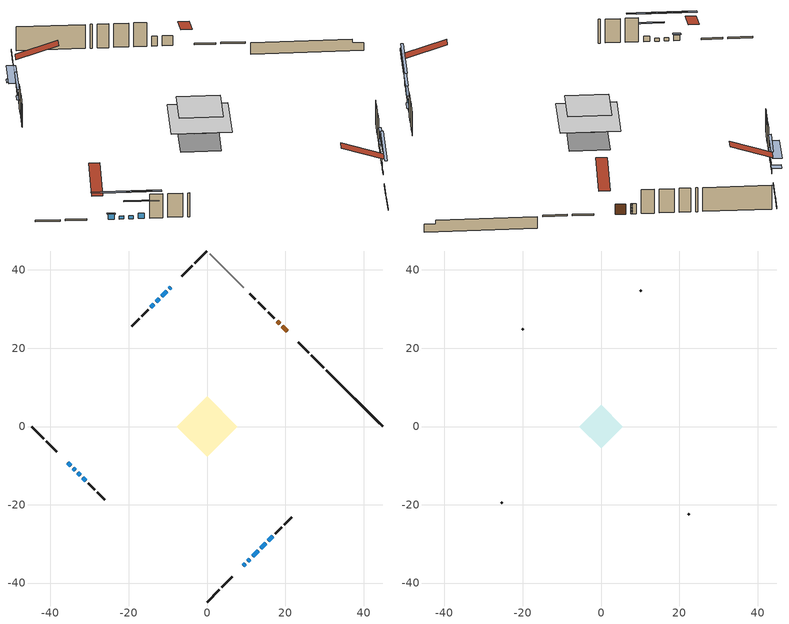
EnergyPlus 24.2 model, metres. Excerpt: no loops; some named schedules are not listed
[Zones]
conditioned space
 floor othersidecoefficients (Floor1 construction): -1.52,0 0,1.52 1.52,0 0,-1.52 z0.31
 floor adiabatic (AdiabaticFloorConstruction): -7.75,0 0,7.75 7.75,0 0,-7.75 z2.75
 floor foundation (Slab1 construction): -5.18,0 0,5.18 5.18,0 0,-5.18 z-2.01
 wall outside (RimJoist1 construction): 0,-44.84 3.13,-41.71 / -44.84,0 -41.71,-3.13 / 0,44.84 -3.13,41.71 / 29.78,15.06 26.65,18.19 z0.31:0.61
 wall outside (RimJoist2 construction): 3.79,-41.05 6.49,-38.35 / -41.05,-3.79 -38.35,-6.49 / -3.79,41.05 -6.49,38.35 / 25.99,18.85 23.29,21.55 z0.31:0.61
 wall outside (AdiabaticWallConstruction 1): 20.54,24.3 19.2,25.64 z0.31:2.34
 wall outside (AdiabaticWallConstruction): -9.23,35.61 -9.63,35.21 z0.31:1.23; -35.61,-9.23 -34.85,-9.99 / -31.77,-13.07 -30.98,-13.86 / -12.17,32.68 -12.92,31.92 / -13.58,31.26 -14.33,30.51 / 13.8,-31.05 14.98,-29.86 / 15.64,-29.2 16.82,-28.02 z0.31:1.38; 9.23,-35.61 9.79,-35.05 / -34.2,-10.65 -33.64,-11.2 / -32.98,-11.86 -32.42,-12.42 z0.31:0.92; 10.45,-34.39 10.97,-33.87 / -10.29,34.55 -11.51,33.33 z0.31:1.53; 11.63,-33.21 13.14,-31.7 z0.31:1.99
 wall outside (Wall1 construction): 17.48,-27.36 19.13,-25.71 / -30.32,-14.52 -28.67,-16.17 / -14.99,29.85 -16.64,28.2 / 17.24,27.6 15.59,29.25 z0.31:5.19
 wall outside (Wall2 construction): 19.79,-25.05 21.68,-23.16 / -28.01,-16.83 -26.12,-18.72 / -17.29,27.55 -19.19,25.66 / 14.94,29.91 13.05,31.8 z0.31:5.19
 wall foundation (FoundationWall1 construction): 30.44,14.41,-2.01 30.44,14.41,0.31 43.4,1.44,0.31 43.4,1.44,-0.4 44.84,0,-0.4 44.84,0,-2.01
 wall othersidecoefficients (AdiabaticWallConstruction 1): 18.54,26.3 17.9,26.94 z0.31:2.34
 wall othersidecoefficients (Wall3 construction): 12.39,32.45 10.93,33.91 z0.31:5.19
 wall adiabatic (Wall5 construction): 9.4,35.44 0.66,44.18 z0.31:5.19
 window (WindowConstruction 8): -9.24,35.61 -9.63,35.21 z0.31:1.22
 window (WindowConstruction 7): -35.61,-9.24 -34.85,-9.99 z0.31:1.38
 window (WindowConstruction 10): 9.24,-35.61 9.79,-35.05 z0.31:0.92
 window (WindowConstruction 11): -34.19,-10.65 -33.64,-11.2 z0.31:0.92
 window (WindowConstruction 12): -32.98,-11.86 -32.43,-12.42 z0.31:0.92
 window (WindowConstruction 9): 10.45,-34.39 10.97,-33.87 z0.31:1.53
 window (WindowConstruction): -10.29,34.55 -11.51,33.33 z0.31:1.53
 window (WindowConstruction 1): 11.63,-33.21 13.14,-31.7 z0.31:1.99
 window (WindowConstruction 2): -31.77,-13.07 -30.98,-13.86 z0.31:1.38
 window (WindowConstruction 3): -12.17,32.68 -12.92,31.92 z0.31:1.38
 window (WindowConstruction 4): -13.58,31.26 -14.33,30.51 z0.31:1.38
 window (WindowConstruction 5): 13.8,-31.04 14.98,-29.86 z0.31:1.38
 window (WindowConstruction 6): 15.64,-29.2 16.82,-28.02 z0.31:1.38
 door (Door): 20.54,24.3 19.2,25.64 z0.31:2.34
 door inside (Door 1): 18.54,26.3 17.9,26.94 z0.31:2.34
 ceiling adiabatic (AdiabaticFloorConstruction): 0,-7.75 7.75,0 0,7.75 -7.75,0 z2.75
attic - vented
 floor to conditioned space (Floor2 construction Reversed): -5.58,0 0,5.58 5.58,0 0,-5.58 z5.19
 wall outside (Wall4 construction): 22.34,-22.51 22.55,-22.29 / -25.47,-19.37 -25.25,-19.59 / -19.84,25 -20.06,24.78 / 10.27,34.57 10.06,34.79 z0.31:5.19
 roof outside (Roof1 construction): 8.58,-36.26,5.19 3.14,-30.83,7.75 1.71,-32.26,7.75 7.15,-37.7,5.19; -36.26,-8.58,5.19 -30.83,-3.14,7.75 -32.26,-1.71,7.75 -37.7,-7.15,5.19; -8.58,36.26,5.19 -3.14,30.83,7.75 -1.71,32.26,7.75 -7.15,37.7,5.19; 21.2,23.64,5.19 15.76,18.2,7.75 17.2,16.77,7.75 22.63,22.21,5.19
shading: -9.86,34.98 -9,35.84 -10.26,37.1 -11.12,36.24 z1.55; -34.71,-10.13 -35.75,-9.09 -36.04,-9.38 -35,-10.42 z1.58; 13.38,-31.46 5.64,-39.2 5.93,-39.49 13.68,-31.75 z6; -30.05,-14.8 -37.79,-7.05 -38.08,-7.34 -30.34,-15.09 z6; -28.83,-16.01 -36.57,-8.27 -36.87,-8.56 -29.12,-16.3 z6; -13.24,31.61 -8.56,36.28 -9.82,37.54 -14.49,32.86 z3.97; 15.01,-29.84 9.76,-35.08 10.06,-35.37 15.3,-30.13 z4.63; -29.11,-15.73 -33.63,-11.21 -33.93,-11.5 -29.4,-16.02 z4.02; -14.79,30.05 -10.3,34.54 -10.59,34.83 -15.08,30.35 z4.02; -14.47,30.37 -13.43,31.41 -13.73,31.7 -14.76,30.66 z1.58; 16.85,-27.99 11.93,-32.91 12.22,-33.2 17.14,-28.28 z4.02; 16.97,-27.87 15.5,-29.34 15.79,-29.64 17.26,-28.17 z1.58
[Building]
Building 1: Terrain=Suburbs
[Site:Location]
Erieau AUT_ON: Latitude {deg}=42.25; Longitude {deg}=-81.9; Time Zone {hr}=-5; Elevation {m}=178; Keep Site Location Information=Yes
[Site:GroundTemperature:Shallow]
5.2292, 3.30147, 3.1471, 4.0619, 7.73432, 11.3896, 14.5586, 16.5661, 16.7366, 15.1039, 12.0157, 8.47254
[Site:WaterMainsTemperature]
Calculation Method=Schedule; Temperature Schedule=mains temperature schedule
[Material] Roughness=Rough; Thermal Absorptance=0.9
Name | Thickness {m} | Conductivity {W/m-K} | Density {kg/m3} | Specific Heat {J/kg-K} | Solar Absorptance | Visible Absorptance
asphalt or fiberglass shingles | 0.00635 | 0.162714 | 1121.4 | 1465.45 | 0.4 | 0.4
ceiling loosefill ins | 0.254 | 0.0480833 | 16.02 | 1046.75 | 0.7 | 0.7
ceiling stud and cavity | 0.1397 | 0.181549 | 65.682 | 1177.47 | 0.7 | 0.7
concrete 4.0 in. | 0.1016 | 1.803125 | 2242.8 | 837.4 | 0.7 | 0.7
concrete 8.0 in. | 0.2032 | 1.803125 | 2242.8 | 837.4 | 0.7 | 0.7
door material | 0.04445 | 0.0451087 | 512.64 | 1214.23 | 0.7 | 0.7
door material 1 | 0.04445 | 0.0493698 | 512.64 | 1214.23 | 0.7 | 0.7
exterior vertical ins | 0.00723188 | 0.029427 | 32.04 | 1214.23 | 0.7 | 0.7
floor covering | 0.0127 | 0.0433444 | 54.468 | 1339.84 | 0.6 | 0.6
floor rigid ins; rim joist rigid ins | 0.051816 | 0.029427 | 32.04 | 1214.23 | 0.7 | 0.7
floor rigid ins 1; wall rigid ins | 0.512978 | 0.029427 | 32.04 | 1214.23 | 0.7 | 0.7
floor stud and cavity | 0.1397 | 0.124374 | 92.3553 | 1139.71 | 0.7 | 0.7
floor stud and cavity 1 | 0.1397 | 1.75129 | 37.0049 | 1207.88 | 0.7 | 0.7
furniture material conditioned space 1 | 0.1524 | 0.115458 | 640.8 | 1214.23 | 0.6 | 0.6
gypsum board | 0.0127 | 0.160291 | 801 | 837.4 | 0.6 | 0.6
gypsum board 1 | 0.0127 | 0.160291 | 801 | 837.4 | 0.7 | 0.7
osb sheathing 0.5 in. | 0.0127 | 0.115458 | 512.64 | 1214.23 | 0.7 | 0.7
osb sheathing 0.5 in. 1 | 0.0127 | 0.115458 | 512.64 | 1214.23 | 0.4 | 0.4
osb sheathing 0.75 in. | 0.01905 | 0.115458 | 512.64 | 1214.23 | 0.7 | 0.7
osb sheathing 2.0 in. | 0.0508 | 0.115458 | 512.64 | 1214.23 | 0.7 | 0.7
rim joist stud and cavity | 0.0508 | 0.0296939 | 125.044 | 1163.47 | 0.6 | 0.6
rim joist stud and cavity 1 | 0.0508 | 0.311623 | 125.044 | 1163.47 | 0.6 | 0.6
wall stud and cavity | 0.1397 | 0.0829032 | 139.0536 | 1170.24 | 0.7 | 0.7
wall stud and cavity 1 | 0.1397 | 0.0947891 | 139.0536 | 1170.24 | 0.7 | 0.7
wall stud and cavity 2 | 0.1397 | 0.103232 | 139.0536 | 1170.24 | 0.7 | 0.7
wall stud and cavity 3 | 0.0889 | 6.9971 | 50.32683 | 1063.81 | 0.6 | 0.6
wall stud and cavity 4 | 0.1397 | 0.0853518 | 139.0536 | 1170.24 | 0.7 | 0.7
wall stud and cavity 5 | 0.0889 | 0.380278 | 52.3479 | 1209.89 | 0.7 | 0.7
wall stud and cavity 6 | 0.0889 | 0.391764 | 83.0341 | 1211.67 | 0.7 | 0.7
wood siding | 0.0254 | 0.102417 | 544.68 | 1172.36 | 0.4 | 0.4
wood siding 1 | 0.00254 | 0.102417 | 544.68 | 1172.36 | 0.4 | 0.4
wood siding 2; wood siding 3; wood siding 4 | 0.0254 | 0.102417 | 544.68 | 1172.36 | 0.7 | 0.7
[WindowMaterial:SimpleGlazingSystem]
Name | U-Factor {W/m2-K} | Solar Heat Gain Coefficient
WindowMaterial | 2.282556 | 0.56
WindowMaterial 1 | 2.12584 | 0.61
WindowMaterial 2 | 2.41088 | 0.51
WindowMaterial 3 | 2.424506 | 0.5
WindowMaterial 4 | 2.310946 | 0.55
WindowMaterial 5 | 2.33479 | 0.56
WindowMaterial 6 | 2.96903 | 0.62
WindowMaterial 7 | 3.05136 | 0.44
WindowMaterial 8 | 2.61415 | 0.41
[Construction]
AdiabaticFloorConstruction: floor stud and cavity 1, floor rigid ins 1, osb sheathing 0.75 in., floor covering
AdiabaticWallConstruction: wood siding 3, wall rigid ins, wall stud and cavity 5, gypsum board
AdiabaticWallConstruction 1: wood siding 4, wall rigid ins, wall stud and cavity 5, gypsum board
Door: door material
Door 1: door material 1
Floor1 construction: floor stud and cavity, floor rigid ins, osb sheathing 0.75 in., floor covering
Floor2 construction Reversed: gypsum board, ceiling stud and cavity, ceiling loosefill ins
FoundationWall1 construction: concrete 8.0 in., gypsum board 1
furniture construction conditioned space 1: furniture material conditioned space 1
PartitionWallConstruction: gypsum board, wall stud and cavity 6, gypsum board
RimJoist1 construction: wood siding 2, osb sheathing 2.0 in., rim joist stud and cavity
RimJoist2 construction: wood siding 2, rim joist rigid ins, osb sheathing 2.0 in., rim joist stud and cavity 1
Roof1 construction: asphalt or fiberglass shingles
Slab1 construction: concrete 4.0 in.
Wall1 construction: wood siding, osb sheathing 0.5 in., wall stud and cavity, gypsum board
Wall2 construction: wood siding, osb sheathing 0.5 in., wall stud and cavity 1, gypsum board
Wall3 construction: osb sheathing 0.5 in. 1, wall stud and cavity 2, gypsum board
Wall4 construction: wood siding 1, wall stud and cavity 3
Wall5 construction: osb sheathing 0.5 in. 1, wall stud and cavity 4, gypsum board
WindowConstruction: WindowMaterial
WindowConstruction 1: WindowMaterial 1
WindowConstruction 10; WindowConstruction 12: WindowMaterial 7
WindowConstruction 11: WindowMaterial 8
WindowConstruction 2: WindowMaterial 2
WindowConstruction 3; WindowConstruction 4; WindowConstruction 7: WindowMaterial 3
WindowConstruction 5; WindowConstruction 6: WindowMaterial 4
WindowConstruction 8: WindowMaterial 5
WindowConstruction 9: WindowMaterial 6
[Zone] Multiplier=1; Part of Total Floor Area=Yes
Name | Volume {m3}
attic - vented | 25.923
conditioned space | 442.5
[Space]
Name | Zone | Volume {m3}
attic - vented 1 | attic - vented | 25.923
conditioned space 1 | conditioned space | 442.5
[ZoneInfiltration:EffectiveLeakageArea]
infil attic - vented 1: Zone or Space=attic - vented 1; Schedule=Always On Discrete; Effective Air Leakage Area {cm2}=2990.88; Stack Coefficient=0.000517338; Wind Coefficient=1.53676e-05
[ZoneMixing]
whole house fan mix: Zone or Space=attic - vented; Schedule=Always On Continuous; Design Flow Rate Calculation Method=Flow/Zone; Design Flow Rate {m3/s}=0; Source Zone or Space=conditioned space
[SurfaceProperty:OtherSideCoefficients]
other non-freezing space: Combined Convective/Radiative Film Coefficient {W/m2-K}=8.35; Constant Temperature Coefficient=1; External Dry-Bulb Temperature Coefficient=0; Ground Temperature Coefficient=0; Wind Speed Coefficient=0; Zone Air Temperature Coefficient=0; Constant Temperature Schedule=other non-freezing space; Previous Other Side Temperature Coefficient=0
[SurfaceProperty:ExposedFoundationPerimeter]
Slab1: Exposed Perimeter Calculation Method=TotalExposedPerimeter; Total Exposed Perimeter {m}=20.373
[InternalMass] Zone or ZoneList=conditioned space; Space or SpaceList=conditioned space 1
Name | Construction | Surface Area {m2}
furniture mass conditioned space 1 | furniture construction conditioned space 1 | 71.3319
partition wall mass | PartitionWallConstruction | 178.33
[Lights]
interior lighting: Zone or ZoneList or Space or SpaceList=conditioned space 1; Schedule=interior lighting schedule; Design Level Calculation Method=LightingLevel; Lighting Level {W}=343.2; Return Air Fraction=0; Fraction Radiant=0.6; Fraction Visible=0.2; Fraction Replaceable=1
[People]
occupants: Zone or ZoneList or Space or SpaceList=conditioned space 1; Number of People Schedule=occupants schedule; Number of People Calculation Method=People; Number of People=3; Fraction Radiant=0.314171; Sensible Heat Fraction=0.56303; Activity Level Schedule=occupants activity schedule; Carbon Dioxide Generation Rate {m3/s-W}=0; Enable ASHRAE 55 Comfort Warnings=No; Mean Radiant Temperature Calculation Type=EnclosureAveraged
[ElectricEquipment] Zone or ZoneList or Space or SpaceList=conditioned space 1; Design Level Calculation Method=EquipmentLevel
Name | Schedule | Design Level {W} | Fraction Latent | Fraction Radiant | Fraction Lost
clothes dryer | clothes dryer schedule | 140.772 | 0.015 | 0.081 | 0.85
clothes washer | clothes washer schedule | 32.1985 | 0.03 | 0.162 | 0.7
cooking range | cooking range schedule | 208.969 | 0.08 | 0.432 | 0.2
dishwasher | dishwasher schedule | 66.8632 | 0.3 | 0.18 | 0.4
fridge | fridge schedule | 72.9452 | 0 | 0.6 | 0
mech vent bath fan 0 | mech vent bath fan 0 schedule | 50.2 | 0 | 0 | 1
mech vent house fan | mech vent house fan schedule | 0 | 0 | 0 | 1
mech vent house fan cfis | mech vent house fan cfis schedule | 0 | 0 | 0 | 0
mech vent range fan 0 | mech vent range fan 0 schedule | 57 | 0 | 0 | 1
misc plug loads | misc plug loads schedule | 494.7 | 0.045 | 0.513 | 0.1
whole house fan | Always On Discrete | 0 | 0 | 0 | 1
[OtherEquipment] Zone or ZoneList or Space or SpaceList=conditioned space 1; Design Level Calculation Method=EquipmentLevel
Name | Fuel Type | Schedule | Design Level {W} | Fraction Latent | Fraction Radiant | Fraction Lost
clothes dryer 1 | Electricity | clothes dryer schedule | 0 | 0.015 | 0.081 | 0.85
cooking range 1 | Electricity | cooking range schedule | 0 | 0.08 | 0.432 | 0.2
general water use latent | None | general water use schedule | 59.3978 | 1 | 0 | 0
general water use sensible | None | general water use schedule | -58.539 | 0 | 0.6 | 0
mech vent house fan latent load | None | Always On Discrete | 0 | 1 | 0 | 0
mech vent house fan sensible load | None | Always On Discrete | 0 | 0 | 0 | 0
water heater energy adjustment1 | NaturalGas | Always On Discrete | 0.01 | 0 | 0 | 1
[ZoneInfiltration:DesignFlowRate] Zone or ZoneList or Space or SpaceList=conditioned space 1; Schedule=Always On Discrete; Design Flow Rate Calculation Method=Flow/Zone; Design Flow Rate {m3/s}=0
infil flow; natural vent flow; whole house fan flow
[Foundation:Kiva]
Foundation Kiva 1: Initial Indoor Air Temperature {C}=18; Wall Height Above Grade {m}=0.309982; Wall Depth Below Slab {m}=0.2032; Custom Block Material Name 1=exterior vertical ins; Custom Block Depth 1 {m}=2.31999; Custom Block X Position 1 {m}=0.2159; Custom Block Z Position 1 {m}=0
[Foundation:Kiva:Settings]
Soil Conductivity {W/m-K}=0.849921; Soil Density {kg/m3}=1842.3; Soil Specific Heat {J/kg-K}=418.7; Ground Solar Absorptivity=0.9; Ground Thermal Absorptivity=0.9; Ground Surface Roughness {m}=0.03; Far-Field Width {m}=40; Deep-Ground Boundary Condition=ZeroFlux; Deep-Ground Depth {m}=40; Minimum Cell Dimension {m}=0.2; Maximum Cell Growth Coefficient=3; Simulation Timestep=Timestep
[Exterior:Lights]
exterior lighting: Schedule=exterior lighting schedule; Design Level {W}=75.6
[Schedule:Constant]
Name | Hourly Value
Always On Continuous; mech vent house fan schedule; mech vent house fan cfis schedule; Always On Discrete | 1
other non-freezing space; fridge schedule | 0
occupants activity schedule | 117.228
[Schedule:Week:Daily]
interior lighting schedule Week Rule - Jan1-Jan27: interior lighting schedule day, interior lighting schedule day, interior lighting schedule day, interior lighting schedule day, interior lighting schedule day, interior lighting schedule day, interior lighting schedule day, interior lighting schedule default day, interior lighting schedule default day, interior lighting schedule default day, interior lighting schedule default day, interior lighting schedule default day
interior lighting schedule Week Rule - Jan28-Feb3: interior lighting schedule day, interior lighting schedule day, interior lighting schedule day, interior lighting schedule day, interior lighting schedule day 1, interior lighting schedule day 1, interior lighting schedule day 1, interior lighting schedule default day, interior lighting schedule default day, interior lighting schedule default day, interior lighting schedule default day, interior lighting schedule default day
interior lighting schedule Week Rule - Feb4-Feb24: interior lighting schedule day 1, interior lighting schedule day 1, interior lighting schedule day 1, interior lighting schedule day 1, interior lighting schedule day 1, interior lighting schedule day 1, interior lighting schedule day 1, interior lighting schedule default day, interior lighting schedule default day, interior lighting schedule default day, interior lighting schedule default day, interior lighting schedule default day
interior lighting schedule Week Rule - Feb25-Mar3: interior lighting schedule day 1, interior lighting schedule day 1, interior lighting schedule day 1, interior lighting schedule day 1, interior lighting schedule day 2, interior lighting schedule day 2, interior lighting schedule day 2, interior lighting schedule default day, interior lighting schedule default day, interior lighting schedule default day, interior lighting schedule default day, interior lighting schedule default day
interior lighting schedule Week Rule - Mar4-Mar31: interior lighting schedule day 2, interior lighting schedule day 2, interior lighting schedule day 2, interior lighting schedule day 2, interior lighting schedule day 2, interior lighting schedule day 2, interior lighting schedule day 2, interior lighting schedule default day, interior lighting schedule default day, interior lighting schedule default day, interior lighting schedule default day, interior lighting schedule default day
interior lighting schedule Week Rule - Apr1-Apr28: interior lighting schedule day 3, interior lighting schedule day 3, interior lighting schedule day 3, interior lighting schedule day 3, interior lighting schedule day 3, interior lighting schedule day 3, interior lighting schedule day 3, interior lighting schedule default day, interior lighting schedule default day, interior lighting schedule default day, interior lighting schedule default day, interior lighting schedule default day
interior lighting schedule Week Rule - Apr29-May5: interior lighting schedule day 3, interior lighting schedule day 3, interior lighting schedule day 4, interior lighting schedule day 4, interior lighting schedule day 4, interior lighting schedule day 4, interior lighting schedule day 4, interior lighting schedule default day, interior lighting schedule default day, interior lighting schedule default day, interior lighting schedule default day, interior lighting schedule default day
interior lighting schedule Week Rule - May6-May26: interior lighting schedule day 4, interior lighting schedule day 4, interior lighting schedule day 4, interior lighting schedule day 4, interior lighting schedule day 4, interior lighting schedule day 4, interior lighting schedule day 4, interior lighting schedule default day, interior lighting schedule default day, interior lighting schedule default day, interior lighting schedule default day, interior lighting schedule default day
interior lighting schedule Week Rule - May27-Jun2: interior lighting schedule day 4, interior lighting schedule day 4, interior lighting schedule day 4, interior lighting schedule day 4, interior lighting schedule day 4, interior lighting schedule day 5, interior lighting schedule day 5, interior lighting schedule default day, interior lighting schedule default day, interior lighting schedule default day, interior lighting schedule default day, interior lighting schedule default day
interior lighting schedule Week Rule - Jun3-Jun30: interior lighting schedule day 5, interior lighting schedule day 5, interior lighting schedule day 5, interior lighting schedule day 5, interior lighting schedule day 5, interior lighting schedule day 5, interior lighting schedule day 5, interior lighting schedule default day, interior lighting schedule default day, interior lighting schedule default day, interior lighting schedule default day, interior lighting schedule default day
interior lighting schedule Week Rule - Jul1-Jul28: interior lighting schedule day 6, interior lighting schedule day 6, interior lighting schedule day 6, interior lighting schedule day 6, interior lighting schedule day 6, interior lighting schedule day 6, interior lighting schedule day 6, interior lighting schedule default day, interior lighting schedule default day, interior lighting schedule default day, interior lighting schedule default day, interior lighting schedule default day
interior lighting schedule Week Rule - Jul29-Aug4: interior lighting schedule day 6, interior lighting schedule day 6, interior lighting schedule day 6, interior lighting schedule day 7, interior lighting schedule day 7, interior lighting schedule day 7, interior lighting schedule day 7, interior lighting schedule default day, interior lighting schedule default day, interior lighting schedule default day, interior lighting schedule default day, interior lighting schedule default day
interior lighting schedule Week Rule - Aug5-Aug25: interior lighting schedule day 7, interior lighting schedule day 7, interior lighting schedule day 7, interior lighting schedule day 7, interior lighting schedule day 7, interior lighting schedule day 7, interior lighting schedule day 7, interior lighting schedule default day, interior lighting schedule default day, interior lighting schedule default day, interior lighting schedule default day, interior lighting schedule default day
interior lighting schedule Week Rule - Aug26-Sep1: interior lighting schedule day 7, interior lighting schedule day 7, interior lighting schedule day 7, interior lighting schedule day 7, interior lighting schedule day 7, interior lighting schedule day 7, interior lighting schedule day 8, interior lighting schedule default day, interior lighting schedule default day, interior lighting schedule default day, interior lighting schedule default day, interior lighting schedule default day
interior lighting schedule Week Rule - Sep2-Sep29: interior lighting schedule day 8, interior lighting schedule day 8, interior lighting schedule day 8, interior lighting schedule day 8, interior lighting schedule day 8, interior lighting schedule day 8, interior lighting schedule day 8, interior lighting schedule default day, interior lighting schedule default day, interior lighting schedule default day, interior lighting schedule default day, interior lighting schedule default day
interior lighting schedule Week Rule - Sep30-Oct6: interior lighting schedule day 8, interior lighting schedule day 9, interior lighting schedule day 9, interior lighting schedule day 9, interior lighting schedule day 9, interior lighting schedule day 9, interior lighting schedule day 9, interior lighting schedule default day, interior lighting schedule default day, interior lighting schedule default day, interior lighting schedule default day, interior lighting schedule default day
interior lighting schedule Week Rule - Oct7-Oct27: interior lighting schedule day 9, interior lighting schedule day 9, interior lighting schedule day 9, interior lighting schedule day 9, interior lighting schedule day 9, interior lighting schedule day 9, interior lighting schedule day 9, interior lighting schedule default day, interior lighting schedule default day, interior lighting schedule default day, interior lighting schedule default day, interior lighting schedule default day
interior lighting schedule Week Rule - Oct28-Nov3: interior lighting schedule day 9, interior lighting schedule day 9, interior lighting schedule day 9, interior lighting schedule day 9, interior lighting schedule day 10, interior lighting schedule day 10, interior lighting schedule day 10, interior lighting schedule default day, interior lighting schedule default day, interior lighting schedule default day, interior lighting schedule default day, interior lighting schedule default day
interior lighting schedule Week Rule - Nov4-Nov24: interior lighting schedule day 10, interior lighting schedule day 10, interior lighting schedule day 10, interior lighting schedule day 10, interior lighting schedule day 10, interior lighting schedule day 10, interior lighting schedule day 10, interior lighting schedule default day, interior lighting schedule default day, interior lighting schedule default day, interior lighting schedule default day, interior lighting schedule default day
interior lighting schedule Week Rule - Nov25-Dec1: interior lighting schedule day 10, interior lighting schedule day 10, interior lighting schedule day 10, interior lighting schedule day 10, interior lighting schedule day 10, interior lighting schedule day 10, interior lighting schedule day 11, interior lighting schedule default day, interior lighting schedule default day, interior lighting schedule default day, interior lighting schedule default day, interior lighting schedule default day
interior lighting schedule Week Rule - Dec2-Dec31: interior lighting schedule day 11, interior lighting schedule day 11, interior lighting schedule day 11, interior lighting schedule day 11, interior lighting schedule day 11, interior lighting schedule day 11, interior lighting schedule day 11, interior lighting schedule default day, interior lighting schedule default day, interior lighting schedule default day, interior lighting schedule default day, interior lighting schedule default day
occupants schedule Week Rule - Jan1-Dec31: occupants schedule day, occupants schedule day, occupants schedule day, occupants schedule day, occupants schedule day, occupants schedule day, occupants schedule day, occupants schedule default day, occupants schedule default day, occupants schedule default day, occupants schedule default day, occupants schedule default day
clothes dryer schedule Week Rule - Jan1-Dec31: clothes dryer schedule day, clothes dryer schedule day, clothes dryer schedule day, clothes dryer schedule day, clothes dryer schedule day, clothes dryer schedule day, clothes dryer schedule day, clothes dryer schedule default day, clothes dryer schedule default day, clothes dryer schedule default day, clothes dryer schedule default day, clothes dryer schedule default day
clothes washer schedule Week Rule - Jan1-Dec31: clothes washer schedule day, clothes washer schedule day, clothes washer schedule day, clothes washer schedule day, clothes washer schedule day, clothes washer schedule day, clothes washer schedule day, clothes washer schedule default day, clothes washer schedule default day, clothes washer schedule default day, clothes washer schedule default day, clothes washer schedule default day
cooking range schedule Week Rule - Jan1-Dec31: cooking range schedule day, cooking range schedule day, cooking range schedule day, cooking range schedule day, cooking range schedule day, cooking range schedule day, cooking range schedule day, cooking range schedule default day, cooking range schedule default day, cooking range schedule default day, cooking range schedule default day, cooking range schedule default day
dishwasher schedule Week Rule - Jan1-Dec31: dishwasher schedule day, dishwasher schedule day, dishwasher schedule day, dishwasher schedule day, dishwasher schedule day, dishwasher schedule day, dishwasher schedule day, dishwasher schedule default day, dishwasher schedule default day, dishwasher schedule default day, dishwasher schedule default day, dishwasher schedule default day
mech vent bath fan 0 schedule Week Rule - Jan1-Dec31: mech vent bath fan 0 schedule day, mech vent bath fan 0 schedule day, mech vent bath fan 0 schedule day, mech vent bath fan 0 schedule day, mech vent bath fan 0 schedule day, mech vent bath fan 0 schedule day, mech vent bath fan 0 schedule day, mech vent bath fan 0 schedule default day, mech vent bath fan 0 schedule default day, mech vent bath fan 0 schedule default day, mech vent bath fan 0 schedule default day, mech vent bath fan 0 schedule default day
mech vent range fan 0 schedule Week Rule - Jan1-Dec31: mech vent range fan 0 schedule day, mech vent range fan 0 schedule day, mech vent range fan 0 schedule day, mech vent range fan 0 schedule day, mech vent range fan 0 schedule day, mech vent range fan 0 schedule day, mech vent range fan 0 schedule day, mech vent range fan 0 schedule default day, mech vent range fan 0 schedule default day, mech vent range fan 0 schedule default day, mech vent range fan 0 schedule default day, mech vent range fan 0 schedule default day
misc plug loads schedule Week Rule - Jan1-Dec31: misc plug loads schedule day, misc plug loads schedule day, misc plug loads schedule day, misc plug loads schedule day, misc plug loads schedule day, misc plug loads schedule day, misc plug loads schedule day, misc plug loads schedule default day, misc plug loads schedule default day, misc plug loads schedule default day, misc plug loads schedule default day, misc plug loads schedule default day
general water use schedule Week Rule - Jan1-Dec31: general water use schedule day, general water use schedule day, general water use schedule day, general water use schedule day, general water use schedule day, general water use schedule day, general water use schedule day, general water use schedule default day, general water use schedule default day, general water use schedule default day, general water use schedule default day, general water use schedule default day
exterior lighting schedule Week Rule - Jan1-Jan27: exterior lighting schedule day, exterior lighting schedule day, exterior lighting schedule day, exterior lighting schedule day, exterior lighting schedule day, exterior lighting schedule day, exterior lighting schedule day, exterior lighting schedule default day, exterior lighting schedule default day, exterior lighting schedule default day, exterior lighting schedule default day, exterior lighting schedule default day
exterior lighting schedule Week Rule - Jan28-Feb3: exterior lighting schedule day, exterior lighting schedule day, exterior lighting schedule day, exterior lighting schedule day, exterior lighting schedule day 1, exterior lighting schedule day 1, exterior lighting schedule day 1, exterior lighting schedule default day, exterior lighting schedule default day, exterior lighting schedule default day, exterior lighting schedule default day, exterior lighting schedule default day
exterior lighting schedule Week Rule - Feb4-Feb24: exterior lighting schedule day 1, exterior lighting schedule day 1, exterior lighting schedule day 1, exterior lighting schedule day 1, exterior lighting schedule day 1, exterior lighting schedule day 1, exterior lighting schedule day 1, exterior lighting schedule default day, exterior lighting schedule default day, exterior lighting schedule default day, exterior lighting schedule default day, exterior lighting schedule default day
exterior lighting schedule Week Rule - Feb25-Mar3: exterior lighting schedule day 1, exterior lighting schedule day 1, exterior lighting schedule day 1, exterior lighting schedule day 1, exterior lighting schedule day 2, exterior lighting schedule day 2, exterior lighting schedule day 2, exterior lighting schedule default day, exterior lighting schedule default day, exterior lighting schedule default day, exterior lighting schedule default day, exterior lighting schedule default day
exterior lighting schedule Week Rule - Mar4-Mar31: exterior lighting schedule day 2, exterior lighting schedule day 2, exterior lighting schedule day 2, exterior lighting schedule day 2, exterior lighting schedule day 2, exterior lighting schedule day 2, exterior lighting schedule day 2, exterior lighting schedule default day, exterior lighting schedule default day, exterior lighting schedule default day, exterior lighting schedule default day, exterior lighting schedule default day
exterior lighting schedule Week Rule - Apr1-Apr28: exterior lighting schedule day 3, exterior lighting schedule day 3, exterior lighting schedule day 3, exterior lighting schedule day 3, exterior lighting schedule day 3, exterior lighting schedule day 3, exterior lighting schedule day 3, exterior lighting schedule default day, exterior lighting schedule default day, exterior lighting schedule default day, exterior lighting schedule default day, exterior lighting schedule default day
exterior lighting schedule Week Rule - Apr29-May5: exterior lighting schedule day 3, exterior lighting schedule day 3, exterior lighting schedule day 4, exterior lighting schedule day 4, exterior lighting schedule day 4, exterior lighting schedule day 4, exterior lighting schedule day 4, exterior lighting schedule default day, exterior lighting schedule default day, exterior lighting schedule default day, exterior lighting schedule default day, exterior lighting schedule default day
exterior lighting schedule Week Rule - May6-May26: exterior lighting schedule day 4, exterior lighting schedule day 4, exterior lighting schedule day 4, exterior lighting schedule day 4, exterior lighting schedule day 4, exterior lighting schedule day 4, exterior lighting schedule day 4, exterior lighting schedule default day, exterior lighting schedule default day, exterior lighting schedule default day, exterior lighting schedule default day, exterior lighting schedule default day
exterior lighting schedule Week Rule - May27-Jun2: exterior lighting schedule day 4, exterior lighting schedule day 4, exterior lighting schedule day 4, exterior lighting schedule day 4, exterior lighting schedule day 4, exterior lighting schedule day 5, exterior lighting schedule day 5, exterior lighting schedule default day, exterior lighting schedule default day, exterior lighting schedule default day, exterior lighting schedule default day, exterior lighting schedule default day
exterior lighting schedule Week Rule - Jun3-Jun30: exterior lighting schedule day 5, exterior lighting schedule day 5, exterior lighting schedule day 5, exterior lighting schedule day 5, exterior lighting schedule day 5, exterior lighting schedule day 5, exterior lighting schedule day 5, exterior lighting schedule default day, exterior lighting schedule default day, exterior lighting schedule default day, exterior lighting schedule default day, exterior lighting schedule default day
exterior lighting schedule Week Rule - Jul1-Jul28: exterior lighting schedule day 6, exterior lighting schedule day 6, exterior lighting schedule day 6, exterior lighting schedule day 6, exterior lighting schedule day 6, exterior lighting schedule day 6, exterior lighting schedule day 6, exterior lighting schedule default day, exterior lighting schedule default day, exterior lighting schedule default day, exterior lighting schedule default day, exterior lighting schedule default day
exterior lighting schedule Week Rule - Jul29-Aug4: exterior lighting schedule day 6, exterior lighting schedule day 6, exterior lighting schedule day 6, exterior lighting schedule day 7, exterior lighting schedule day 7, exterior lighting schedule day 7, exterior lighting schedule day 7, exterior lighting schedule default day, exterior lighting schedule default day, exterior lighting schedule default day, exterior lighting schedule default day, exterior lighting schedule default day
[Schedule:Year]
interior lighting schedule: interior lighting schedule Week Rule - Jan1-Jan27, 1, 1, 1, 27, interior lighting schedule Week Rule - Jan28-Feb3, 1, 28, 2, 3, interior lighting schedule Week Rule - Feb4-Feb24, 2, 4, 2, 24, interior lighting schedule Week Rule - Feb25-Mar3, 2, 25, 3, 3, interior lighting schedule Week Rule - Mar4-Mar31, 3, 4, 3, 31, interior lighting schedule Week Rule - Apr1-Apr28, 4, 1, 4, 28, interior lighting schedule Week Rule - Apr29-May5, 4, 29, 5, 5, interior lighting schedule Week Rule - May6-May26, 5, 6, 5, 26, interior lighting schedule Week Rule - May27-Jun2, 5, 27, 6, 2, interior lighting schedule Week Rule - Jun3-Jun30, 6, 3, 6, 30, interior lighting schedule Week Rule - Jul1-Jul28, 7, 1, 7, 28, interior lighting schedule Week Rule - Jul29-Aug4, 7, 29, 8, 4, interior lighting schedule Week Rule - Aug5-Aug25, 8, 5, 8, 25, interior lighting schedule Week Rule - Aug26-Sep1, 8, 26, 9, 1, interior lighting schedule Week Rule - Sep2-Sep29, 9, 2, 9, 29, interior lighting schedule Week Rule - Sep30-Oct6, 9, 30, 10, 6, interior lighting schedule Week Rule - Oct7-Oct27, 10, 7, 10, 27, interior lighting schedule Week Rule - Oct28-Nov3, 10, 28, 11, 3, interior lighting schedule Week Rule - Nov4-Nov24, 11, 4, 11, 24, interior lighting schedule Week Rule - Nov25-Dec1, 11, 25, 12, 1, interior lighting schedule Week Rule - Dec2-Dec31, 12, 2, 12, 31
occupants schedule: occupants schedule Week Rule - Jan1-Dec31, 1, 1, 12, 31
clothes dryer schedule: clothes dryer schedule Week Rule - Jan1-Dec31, 1, 1, 12, 31
clothes washer schedule: clothes washer schedule Week Rule - Jan1-Dec31, 1, 1, 12, 31
cooking range schedule: cooking range schedule Week Rule - Jan1-Dec31, 1, 1, 12, 31
dishwasher schedule: dishwasher schedule Week Rule - Jan1-Dec31, 1, 1, 12, 31
mech vent bath fan 0 schedule: mech vent bath fan 0 schedule Week Rule - Jan1-Dec31, 1, 1, 12, 31
mech vent range fan 0 schedule: mech vent range fan 0 schedule Week Rule - Jan1-Dec31, 1, 1, 12, 31
misc plug loads schedule: misc plug loads schedule Week Rule - Jan1-Dec31, 1, 1, 12, 31
general water use schedule: general water use schedule Week Rule - Jan1-Dec31, 1, 1, 12, 31
exterior lighting schedule: exterior lighting schedule Week Rule - Jan1-Jan27, 1, 1, 1, 27, exterior lighting schedule Week Rule - Jan28-Feb3, 1, 28, 2, 3, exterior lighting schedule Week Rule - Feb4-Feb24, 2, 4, 2, 24, exterior lighting schedule Week Rule - Feb25-Mar3, 2, 25, 3, 3, exterior lighting schedule Week Rule - Mar4-Mar31, 3, 4, 3, 31, exterior lighting schedule Week Rule - Apr1-Apr28, 4, 1, 4, 28, exterior lighting schedule Week Rule - Apr29-May5, 4, 29, 5, 5, exterior lighting schedule Week Rule - May6-May26, 5, 6, 5, 26, exterior lighting schedule Week Rule - May27-Jun2, 5, 27, 6, 2, exterior lighting schedule Week Rule - Jun3-Jun30, 6, 3, 6, 30, exterior lighting schedule Week Rule - Jul1-Jul28, 7, 1, 7, 28, exterior lighting schedule Week Rule - Jul29-Aug4, 7, 29, 8, 4, exterior lighting schedule Week Rule - Aug5-Aug25, 8, 5, 8, 25, exterior lighting schedule Week Rule - Aug26-Sep1, 8, 26, 9, 1, exterior lighting schedule Week Rule - Sep2-Sep29, 9, 2, 9, 29, exterior lighting schedule Week Rule - Sep30-Oct6, 9, 30, 10, 6, exterior lighting schedule Week Rule - Oct7-Oct27, 10, 7, 10, 27, exterior lighting schedule Week Rule - Oct28-Nov3, 10, 28, 11, 3, exterior lighting schedule Week Rule - Nov4-Nov24, 11, 4, 11, 24, exterior lighting schedule Week Rule - Nov25-Dec1, 11, 25, 12, 1, exterior lighting schedule Week Rule - Dec2-Dec31, 12, 2, 12, 31
[Schedule:Compact]
mains temperature schedule: Through: 01/01, For: AllDays, Until: 24:00, 8.89333, Through: 01/02, For: AllDays, Until: 24:00, 8.82722, Through: 01/03, For: AllDays, Until: 24:00, 8.76167, Through: 01/04, For: AllDays, Until: 24:00, 8.69778, Through: 01/05, For: AllDays, Until: 24:00, 8.635, Through: 01/06, For: AllDays, Until: 24:00, 8.57333, Through: 01/07, For: AllDays, Until: 24:00, 8.51333, Through: 01/08, For: AllDays, Until: 24:00, 8.455, Through: 01/09, For: AllDays, Until: 24:00, 8.39778, Through: 01/10, For: AllDays, Until: 24:00, 8.34167, Through: 01/11, For: AllDays, Until: 24:00, 8.28722, Through: 01/12, For: AllDays, Until: 24:00, 8.23444, Through: 01/13, For: AllDays, Until: 24:00, 8.18278, Through: 01/14, For: AllDays, Until: 24:00, 8.13222, Through: 01/15, For: AllDays, Until: 24:00, 8.08389, Through: 01/16, For: AllDays, Until: 24:00, 8.03667, Through: 01/17, For: AllDays, Until: 24:00, 7.99111, Through: 01/18, For: AllDays, Until: 24:00, 7.94667, Through: 01/19, For: AllDays, Until: 24:00, 7.90389, Through: 01/20, For: AllDays, Until: 24:00, 7.86278, Through: 01/21, For: AllDays, Until: 24:00, 7.82333, Through: 01/22, For: AllDays, Until: 24:00, 7.78556, Through: 01/23, For: AllDays, Until: 24:00, 7.74889, Through: 01/24, For: AllDays, Until: 24:00, 7.71444, Through: 01/25, For: AllDays, Until: 24:00, 7.68111, Through: 01/26, For: AllDays, Until: 24:00, 7.64944, Through: 01/27, For: AllDays, Until: 24:00, 7.61944, Through: 01/28, For: AllDays, Until: 24:00, 7.59111, Through: 01/29, For: AllDays, Until: 24:00, 7.56444, Through: 01/30, For: AllDays, Until: 24:00, 7.53944, Through: 01/31, For: AllDays, Until: 24:00, 7.51611, Through: 02/01, For: AllDays, Until: 24:00, 7.49444, Through: 02/02, For: AllDays, Until: 24:00, 7.47389, Through: 02/03, For: AllDays, Until: 24:00, 7.45556, Through: 02/04, For: AllDays, Until: 24:00, 7.43889, Through: 02/05, For: AllDays, Until: 24:00, 7.42389, Through: 02/06, For: AllDays, Until: 24:00, 7.41056, Through: 02/07, For: AllDays, Until: 24:00, 7.39889, Through: 02/08, For: AllDays, Until: 24:00, 7.38833, Through: 02/09, For: AllDays, Until: 24:00, 7.38, Through: 02/10, For: AllDays, Until: 24:00, 7.37389, Through: 02/11, For: AllDays, Until: 24:00, 7.36889, Through: 02/12, For: AllDays, Until: 24:00, 7.36556, Through: 02/13, For: AllDays, Until: 24:00, 7.36389, Through: 02/14, For: AllDays, Until: 24:00, 7.36389, Through: 02/15, For: AllDays, Until: 24:00, 7.36611, Through: 02/16, For: AllDays, Until: 24:00, 7.36944, Through: 02/17, For: AllDays, Until: 24:00, 7.375, Through: 02/18, For: AllDays, Until: 24:00, 7.38167, Through: 02/19, For: AllDays, Until: 24:00, 7.39056, Through: 02/20, For: AllDays, Until: 24:00, 7.40056, Through: 02/21, For: AllDays, Until: 24:00, 7.41278, Through: 02/22, For: AllDays, Until: 24:00, 7.42667, Through: 02/23, For: AllDays, Until: 24:00, 7.44222, Through: 02/24, For: AllDays, Until: 24:00, 7.45889, Through: 02/25, For: AllDays, Until: 24:00, 7.47778, Through: 02/26, For: AllDays, Until: 24:00, 7.49833, Through: 02/27, For: AllDays, Until: 24:00, 7.52056, Through: 02/28, For: AllDays, Until: 24:00, 7.54444, Through: 03/01, For: AllDays, Until: 24:00, 7.56944, Through: 03/02, For: AllDays, Until: 24:00, 7.59667, Through: 03/03, For: AllDays, Until: 24:00, 7.62556, Through: 03/04, For: AllDays, Until: 24:00, 7.65556, Through: 03/05, For: AllDays, Until: 24:00, 7.68778, Through: 03/06, For: AllDays, Until: 24:00, 7.72111, Through: 03/07, For: AllDays, Until: 24:00, 7.75611, Through: 03/08, For: AllDays, Until: 24:00, 7.79278, Through: 03/09, For: AllDays, Until: 24:00, 7.83111, Through: 03/10, For: AllDays, Until: 24:00, 7.87111, Through: 03/11, For: AllDays, Until: 24:00, 7.91222, Through: 03/12, For: AllDays, Until: 24:00, 7.95556, Through: 03/13, For: AllDays, Until: 24:00, 8, Through: 03/14, For: AllDays, Until: 24:00, 8.04556, Through: 03/15, For: AllDays, Until: 24:00, 8.09333, Through: 03/16, For: AllDays, Until: 24:00, 8.14222, Through: 03/17, For: AllDays, Until: 24:00, 8.19278, Through: 03/18, For: AllDays, Until: 24:00, 8.24444, Through: 03/19, For: AllDays, Until: 24:00, 8.29778, Through: 03/20, For: AllDays, Until: 24:00, 8.35278, Through: 03/21, For: AllDays, Until: 24:00, 8.40889, Through: 03/22, For: AllDays, Until: 24:00, 8.46611, Through: 03/23, For: AllDays, Until: 24:00, 8.52556, Through: 03/24, For: AllDays, Until: 24:00, 8.58556, Through: 03/25, For: AllDays, Until: 24:00, 8.64722, Through: 03/26, For: AllDays, Until: 24:00, 8.71, Through: 03/27, For: AllDays, Until: 24:00, 8.77444, Through: 03/28, For: AllDays, Until: 24:00, 8.84, Through: 03/29, For: AllDays, Until: 24:00, 8.90667, Through: 03/30, For: AllDays, Until: 24:00, 8.975, Through: 03/31, For: AllDays, Until: 24:00, 9.04389, Through: 04/01, For: AllDays, Until: 24:00, 9.11444, Through: 04/02, For: AllDays, Until: 24:00, 9.18611, Through: 04/03, For: AllDays, Until: 24:00, 9.25889, Through: 04/04, For: AllDays, Until: 24:00, 9.33278, Through: 04/05, For: AllDays, Until: 24:00, 9.40833, Through: 04/06, For: AllDays, Until: 24:00, 9.48444, Through: 04/07, For: AllDays, Until: 24:00, 9.56167, Through: 04/08, For: AllDays, Until: 24:00, 9.64, Through: 04/09, For: AllDays, Until: 24:00, 9.71889, Through: 04/10, For: AllDays, Until: 24:00, 9.79944, Through: 04/11, For: AllDays, Until: 24:00, 9.88056, Through: 04/12, For: AllDays, Until: 24:00, 9.96333, Through: 04/13, For: AllDays, Until: 24:00, 10.0461, Through: 04/14, For: AllDays, Until: 24:00, 10.1306, Through: 04/15, For: AllDays, Until: 24:00, 10.2156, Through: 04/16, For: AllDays, Until: 24:00, 10.3011, Through: 04/17, For: AllDays, Until: 24:00, 10.3878, Through: 04/18, For: AllDays, Until: 24:00, 10.4756, Through: 04/19, For: AllDays, Until: 24:00, 10.5639, Through: 04/20, For: AllDays, Until: 24:00, 10.6528, Through: 04/21, For: AllDays, Until: 24:00, 10.7422, Through: 04/22, For: AllDays, Until: 24:00, 10.8328, Through: 04/23, For: AllDays, Until: 24:00, 10.9239, Through: 04/24, For: AllDays, Until: 24:00, 11.0156, Through: 04/25, For: AllDays, Until: 24:00, 11.1083, Through: 04/26, For: AllDays, Until: 24:00, 11.2011, Through: 04/27, For: AllDays, Until: 24:00, 11.295, Through: 04/28, For: AllDays, Until: 24:00, 11.3889, Through: 04/29, For: AllDays, Until: 24:00, 11.4833, Through: 04/30, For: AllDays, Until: 24:00, 11.5783, Through: 05/01, For: AllDays, Until: 24:00, 11.6739, Through: 05/02, For: AllDays, Until: 24:00, 11.77, Through: 05/03, For: AllDays, Until: 24:00, 11.8661, Through: 05/04, For: AllDays, Until: 24:00, 11.9633, Through: 05/05, For: AllDays, Until: 24:00, 12.06, Through: 05/06, For: AllDays, Until: 24:00, 12.1578, Through: 05/07, For: AllDays, Until: 24:00, 12.255, Through: 05/08, For: AllDays, Until: 24:00, 12.3533, Through: 05/09, For: AllDays, Until: 24:00, 12.4511, Through: 05/10, For: AllDays, Until: 24:00, 12.5494, Through: 05/11, For: AllDays, Until: 24:00, 12.6483, Through: 05/12, For: AllDays, Until: 24:00, 12.7467, Through: 05/13, For: AllDays, Until: 24:00, 12.8456, Through: 05/14, For: AllDays, Until: 24:00, 12.9444, Through: 05/15, For: AllDays, Until: 24:00, 13.0433, Through: 05/16, For: AllDays, Until: 24:00, 13.1422, Through: 05/17, For: AllDays, Until: 24:00, 13.2411, Through: 05/18, For: AllDays, Until: 24:00, 13.34, Through: 05/19, For: AllDays, Until: 24:00, 13.4383, Through: 05/20, For: AllDays, Until: 24:00, 13.5372, Through: 05/21, For: AllDays, Until: 24:00, 13.6356, Through: 05/22, For: AllDays, Until: 24:00, 13.7339, Through: 05/23, For: AllDays, Until: 24:00, 13.8322, Through: 05/24, For: AllDays, Until: 24:00, 13.9306, Through: 05/25, For: AllDays, Until: 24:00, 14.0283, Through: 05/26, For: AllDays, Until: 24:00, 14.1256, Through: 05/27, For: AllDays, Until: 24:00, 14.2228, Through: 05/28, For: AllDays, Until: 24:00, 14.3194, Through: 05/29, For: AllDays, Until: 24:00, 14.4161, Through: 05/30, For: AllDays, Until: 24:00, 14.5122, Through: 05/31, For: AllDays, Until: 24:00, 14.6078, Through: 06/01, For: AllDays, Until: 24:00, 14.7033, Through: 06/02, For: AllDays, Until: 24:00, 14.7978, Through: 06/03, For: AllDays, Until: 24:00, 14.8922, Through: 06/04, For: AllDays, Until: 24:00, 14.9861, Through: 06/05, For: AllDays, Until: 24:00, 15.0789, Through: 06/06, For: AllDays, Until: 24:00, 15.1717, Through: 06/07, For: AllDays, Until: 24:00, 15.2639, Through: 06/08, For: AllDays, Until: 24:00, 15.355, Through: 06/09, For: AllDays, Until: 24:00, 15.4456, Through: 06/10, For: AllDays, Until: 24:00, 15.5356, Through: 06/11, For: AllDays, Until: 24:00, 15.625, Through: 06/12, For: AllDays, Until: 24:00, 15.7139, Through: 06/13, For: AllDays, Until: 24:00, 15.8017, Through: 06/14, For: AllDays, Until: 24:00, 15.8883, Through: 06/15, For: AllDays, Until: 24:00, 15.9744, Through: 06/16, For: AllDays, Until: 24:00, 16.06, Through: 06/17, For: AllDays, Until: 24:00, 16.1444, Through: 06/18, For: AllDays, Until: 24:00, 16.2278, Through: 06/19, For: AllDays, Until: 24:00, 16.3106, Through: 06/20, For: AllDays, Until: 24:00, 16.3922, Through: 06/21, For: AllDays, Until: 24:00, 16.4728, Through: 06/22, For: AllDays, Until: 24:00, 16.5522, Through: 06/23, For: AllDays, Until: 24:00, 16.6311, Through: 06/24, For: AllDays, Until: 24:00, 16.7089, Through: 06/25, For: AllDays, Until: 24:00, 16.7856, Through: 06/26, For: AllDays, Until: 24:00, 16.8606, Through: 06/27, For: AllDays, Until: 24:00, 16.935, Through: 06/28, For: AllDays, Until: 24:00, 17.0083, Through: 06/29, For: AllDays, Until: 24:00, 17.0806, Through: 06/30, For: AllDays, Until: 24:00, 17.1511, Through: 07/01, For: AllDays, Until: 24:00, 17.2211, Through: 07/02, For: AllDays, Until: 24:00, 17.2894, Through: 07/03, For: AllDays, Until: 24:00, 17.3567, Through: 07/04, For: AllDays, Until: 24:00, 17.4228, Through: 07/05, For: AllDays, Until: 24:00, 17.4878, Through: 07/06, For: AllDays, Until: 24:00, 17.5511, Through: 07/07, For: AllDays, Until: 24:00, 17.6133, Through: 07/08, For: AllDays, Until: 24:00, 17.6739, Through: 07/09, For: AllDays, Until: 24:00, 17.7333, Through: 07/10, For: AllDays, Until: 24:00, 17.7911, Through: 07/11, For: AllDays, Until: 24:00, 17.8478, Through: 07/12, For: AllDays, Until: 24:00, 17.9033, Through: 07/13, For: AllDays, Until: 24:00, 17.9572, Through: 07/14, For: AllDays, Until: 24:00, 18.0094, Through: 07/15, For: AllDays, Until: 24:00, 18.0606, Through: 07/16, For: AllDays, Until: 24:00, 18.11, Through: 07/17, For: AllDays, Until: 24:00, 18.1578, Through: 07/18, For: AllDays, Until: 24:00, 18.2044, Through: 07/19, For: AllDays, Until: 24:00, 18.2494, Through: 07/20, For: AllDays, Until: 24:00, 18.2928, Through: 07/21, For: AllDays, Until: 24:00, 18.335, Through: 07/22, For: AllDays, Until: 24:00, 18.3756, Through: 07/23, For: AllDays, Until: 24:00, 18.4139, Through: 07/24, For: AllDays, Until: 24:00, 18.4517, Through: 07/25, For: AllDays, Until: 24:00, 18.4872, Through: 07/26, For: AllDays, Until: 24:00, 18.5211, Through: 07/27, For: AllDays, Until: 24:00, 18.5539, Through: 07/28, For: AllDays, Until: 24:00, 18.5844, Through: 07/29, For: AllDays, Until: 24:00, 18.6139, Through: 07/30, For: AllDays, Until: 24:00, 18.6417, Through: 07/31, For: AllDays, Until: 24:00, 18.6678, Through: 08/01, For: AllDays, Until: 24:00, 18.6917, Through: 08/02, For: AllDays, Until: 24:00, 18.7144, Through: 08/03, For: AllDays, Until: 24:00, 18.7356, Through: 08/04, For: AllDays, Until: 24:00, 18.755, Through: 08/05, For: AllDays, Until: 24:00, 18.7728, Through: 08/06, For: AllDays, Until: 24:00, 18.7889, Through: 08/07, For: AllDays, Until: 24:00, 18.8028, Through: 08/08, For: AllDays, Until: 24:00, 18.8156, Through: 08/09, For: AllDays, Until: 24:00, 18.8267, Through: 08/10, For: AllDays, Until: 24:00, 18.8361, Through: 08/11, For: AllDays, Until: 24:00, 18.8433, Through: 08/12, For: AllDays, Until: 24:00, 18.8494, Through: 08/13, For: AllDays, Until: 24:00, 18.8533, Through: 08/14, For: AllDays, Until: 24:00, 18.8561, Through: 08/15, For: AllDays, Until: 24:00, 18.8567, Through: 08/16, For: AllDays, Until: 24:00, 18.8561, Through: 08/17, For: AllDays, Until: 24:00, 18.8533, Through: 08/18, For: AllDays, Until: 24:00, 18.8489, Through: 08/19, For: AllDays, Until: 24:00, 18.8428, Through: 08/20, For: AllDays, Until: 24:00, 18.835, Through: 08/21, For: AllDays, Until: 24:00, 18.8256, Through: 08/22, For: AllDays, Until: 24:00, 18.8144, Through: 08/23, For: AllDays, Until: 24:00, 18.8017, Through: 08/24, For: AllDays, Until: 24:00, 18.7872, Through: 08/25, For: AllDays, Until: 24:00, 18.7711, Through: 08/26, For: AllDays, Until: 24:00, 18.7533, Through: 08/27, For: AllDays, Until: 24:00, 18.7339, Through: 08/28, For: AllDays, Until: 24:00, 18.7128, Through: 08/29, For: AllDays, Until: 24:00, 18.69, Through: 08/30, For: AllDays, Until: 24:00, 18.6656, Through: 08/31, For: AllDays, Until: 24:00, 18.6394, Through: 09/01, For: AllDays, Until: 24:00, 18.6117, Through: 09/02, For: AllDays, Until: 24:00, 18.5822, Through: 09/03, For: AllDays, Until: 24:00, 18.5511, Through: 09/04, For: AllDays, Until: 24:00, 18.5183, Through: 09/05, For: AllDays, Until: 24:00, 18.4839, Through: 09/06, For: AllDays, Until: 24:00, 18.4483, Through: 09/07, For: AllDays, Until: 24:00, 18.4111, Through: 09/08, For: AllDays, Until: 24:00, 18.3717, Through: 09/09, For: AllDays, Until: 24:00, 18.3311, Through: 09/10, For: AllDays, Until: 24:00, 18.2894, Through: 09/11, For: AllDays, Until: 24:00, 18.2456, Through: 09/12, For: AllDays, Until: 24:00, 18.2006, Through: 09/13, For: AllDays, Until: 24:00, 18.1539, Through: 09/14, For: AllDays, Until: 24:00, 18.1056, Through: 09/15, For: AllDays, Until: 24:00, 18.0561, Through: 09/16, For: AllDays, Until: 24:00, 18.005, Through: 09/17, For: AllDays, Until: 24:00, 17.9528, Through: 09/18, For: AllDays, Until: 24:00, 17.8983, Through: 09/19, For: AllDays, Until: 24:00, 17.8433, Through: 09/20, For: AllDays, Until: 24:00, 17.7867, Through: 09/21, For: AllDays, Until: 24:00, 17.7283, Through: 09/22, For: AllDays, Until: 24:00, 17.6689, Through: 09/23, For: AllDays, Until: 24:00, 17.6078, Through: 09/24, For: AllDays, Until: 24:00, 17.5456, Through: 09/25, For: AllDays, Until: 24:00, 17.4822, Through: 09/26, For: AllDays, Until: 24:00, 17.4172, Through: 09/27, For: AllDays, Until: 24:00, 17.3511, Through: 09/28, For: AllDays, Until: 24:00, 17.2839, Through: 09/29, For: AllDays, Until: 24:00, 17.215, Through: 09/30, For: AllDays, Until: 24:00, 17.1456, Through: 10/01, For: AllDays, Until: 24:00, 17.0744, Through: 10/02, For: AllDays, Until: 24:00, 17.0022, Through: 10/03, For: AllDays, Until: 24:00, 16.9289, Through: 10/04, For: AllDays, Until: 24:00, 16.8544, Through: 10/05, For: AllDays, Until: 24:00, 16.7789, Through: 10/06, For: AllDays, Until: 24:00, 16.7022, Through: 10/07, For: AllDays, Until: 24:00, 16.6244, Through: 10/08, For: AllDays, Until: 24:00, 16.5456, Through: 10/09, For: AllDays, Until: 24:00, 16.4661, Through: 10/10, For: AllDays, Until: 24:00, 16.385, Through: 10/11, For: AllDays, Until: 24:00, 16.3033, Through: 10/12, For: AllDays, Until: 24:00, 16.2206, Through: 10/13, For: AllDays, Until: 24:00, 16.1372, Through: 10/14, For: AllDays, Until: 24:00, 16.0528, Through: 10/15, For: AllDays, Until: 24:00, 15.9672, Through: 10/16, For: AllDays, Until: 24:00, 15.8811, Through: 10/17, For: AllDays, Until: 24:00, 15.7939, Through: 10/18, For: AllDays, Until: 24:00, 15.7061, Through: 10/19, For: AllDays, Until: 24:00, 15.6172, Through: 10/20, For: AllDays, Until: 24:00, 15.5283, Through: 10/21, For: AllDays, Until: 24:00, 15.4383, Through: 10/22, For: AllDays, Until: 24:00, 15.3472, Through: 10/23, For: AllDays, Until: 24:00, 15.2561, Through: 10/24, For: AllDays, Until: 24:00, 15.1639, Through: 10/25, For: AllDays, Until: 24:00, 15.0711, Through: 10/26, For: AllDays, Until: 24:00, 14.9778, Through: 10/27, For: AllDays, Until: 24:00, 14.8839, Through: 10/28, For: AllDays, Until: 24:00, 14.79, Through: 10/29, For: AllDays, Until: 24:00, 14.695, Through: 10/30, For: AllDays, Until: 24:00, 14.6, Through: 10/31, For: AllDays, Until: 24:00, 14.5039, Through: 11/01, For: AllDays, Until: 24:00, 14.4078, Through: 11/02, For: AllDays, Until: 24:00, 14.3111, Through: 11/03, For: AllDays, Until: 24:00, 14.2144, Through: 11/04, For: AllDays, Until: 24:00, 14.1172, Through: 11/05, For: AllDays, Until: 24:00, 14.02, Through: 11/06, For: AllDays, Until: 24:00, 13.9222, Through: 11/07, For: AllDays, Until: 24:00, 13.8239, Through: 11/08, For: AllDays, Until: 24:00, 13.7256, Through: 11/09, For: AllDays, Until: 24:00, 13.6272, Through: 11/10, For: AllDays, Until: 24:00, 13.5289, Through: 11/11, For: AllDays, Until: 24:00, 13.43, Through: 11/12, For: AllDays, Until: 24:00, 13.3311, Through: 11/13, For: AllDays, Until: 24:00, 13.2322, Through: 11/14, For: AllDays, Until: 24:00, 13.1333, Through: 11/15, For: AllDays, Until: 24:00, 13.0344, Through: 11/16, For: AllDays, Until: 24:00, 12.9356, Through: 11/17, For: AllDays, Until: 24:00, 12.8372, Through: 11/18, For: AllDays, Until: 24:00, 12.7383, Through: 11/19, For: AllDays, Until: 24:00, 12.6394, Through: 11/20, For: AllDays, Until: 24:00, 12.5411, Through: 11/21, For: AllDays, Until: 24:00, 12.4428, Through: 11/22, For: AllDays, Until: 24:00, 12.3444, Through: 11/23, For: AllDays, Until: 24:00, 12.2467, Through: 11/24, For: AllDays, Until: 24:00, 12.1494, Through: 11/25, For: AllDays, Until: 24:00, 12.0517, Through: 11/26, For: AllDays, Until: 24:00, 11.955, Through: 11/27, For: AllDays, Until: 24:00, 11.8583, Through: 11/28, For: AllDays, Until: 24:00, 11.7617, Through: 11/29, For: AllDays, Until: 24:00, 11.6661, Through: 11/30, For: AllDays, Until: 24:00, 11.5706, Through: 12/01, For: AllDays, Until: 24:00, 11.4756, Through: 12/02, For: AllDays, Until: 24:00, 11.3806, Through: 12/03, For: AllDays, Until: 24:00, 11.2867, Through: 12/04, For: AllDays, Until: 24:00, 11.1933, Through: 12/05, For: AllDays, Until: 24:00, 11.1, Through: 12/06, For: AllDays, Until: 24:00, 11.0078, Through: 12/07, For: AllDays, Until: 24:00, 10.9161, Through: 12/08, For: AllDays, Until: 24:00, 10.825, Through: 12/09, For: AllDays, Until: 24:00, 10.735, Through: 12/10, For: AllDays, Until: 24:00, 10.645, Through: 12/11, For: AllDays, Until: 24:00, 10.5561, Through: 12/12, For: AllDays, Until: 24:00, 10.4678, Through: 12/13, For: AllDays, Until: 24:00, 10.3806, Through: 12/14, For: AllDays, Until: 24:00, 10.2939, Through: 12/15, For: AllDays, Until: 24:00, 10.2083, Through: 12/16, For: AllDays, Until: 24:00, 10.1233, Through: 12/17, For: AllDays, Until: 24:00, 10.0389, Through: 12/18, For: AllDays, Until: 24:00, 9.95611, Through: 12/19, For: AllDays, Until: 24:00, 9.87389, Through: 12/20, For: AllDays, Until: 24:00, 9.79278, Through: 12/21, For: AllDays, Until: 24:00, 9.71222, Through: 12/22, For: AllDays, Until: 24:00, 9.63333, Through: 12/23, For: AllDays, Until: 24:00, 9.555, Through: 12/24, For: AllDays, Until: 24:00, 9.47778, Through: 12/25, For: AllDays, Until: 24:00, 9.40167, Through: 12/26, For: AllDays, Until: 24:00, 9.32667, Through: 12/27, For: AllDays, Until: 24:00, 9.25278, Through: 12/28, For: AllDays, Until: 24:00, 9.18, Through: 12/29, For: AllDays, Until: 24:00, 9.10833, Through: 12/30, For: AllDays, Until: 24:00, 9.03833, Through: 12/31, For: AllDays, Until: 24:00, 8.96889
